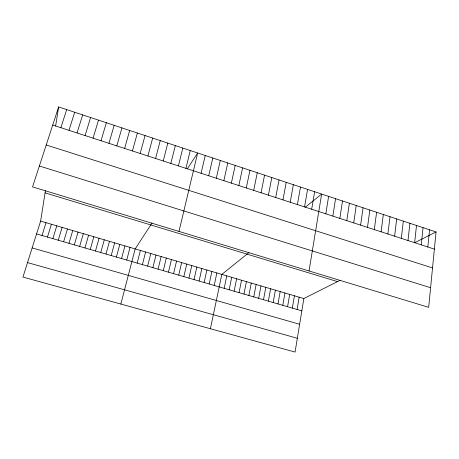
<?xml version="1.0" encoding="UTF-8"?>
<svg xmlns="http://www.w3.org/2000/svg" width="459" height="459" viewBox="0 0 459 459"><rect width="100%" height="100%" fill="white"/><g stroke="black" fill="none" stroke-linecap="round" stroke-linejoin="round"><path stroke-width="0.69" d="M436.05 231.961L428.677 307.346L32.549 186.888L58.637 106.93L436.05 231.961L414.695 242.719M427.822 246.988L429.567 229.81M421.242 244.848L423.049 227.653M414.632 242.696L416.502 225.484M407.988 240.539L409.927 223.309M401.315 238.37L403.323 221.118M394.614 236.19L396.691 218.92M387.878 233.998L390.024 216.711M381.113 231.801L383.328 214.496M374.314 229.592L376.598 212.265M367.487 227.371L369.839 210.027M360.625 225.139L363.046 207.778M353.734 222.902L356.224 205.517M346.809 220.647L349.374 203.245M339.849 218.386L342.489 200.967M332.855 216.114L335.569 198.672M340.102 280.294L303.847 298.557L295.062 352.07L22.95 277.07L40.627 221.083L45.424 190.669M55.631 125.99L58.637 106.93M325.833 213.831L328.615 196.372M309.045 270.971L321.633 194.059L305.35 207.17M311.678 209.229L314.616 191.736M297.093 309.475L299.142 297.168M292.337 308.098L294.426 295.78M304.558 206.911L307.57 189.395M287.569 306.715L289.692 294.391M282.79 305.327L284.941 292.991M297.398 204.588L300.484 187.054M277.993 303.938L280.179 291.591M273.18 302.538L275.4 290.186M290.203 202.247L293.37 184.696M268.349 301.138L270.609 288.774M282.974 199.894L286.215 182.326M263.506 299.733L265.801 287.357M258.647 298.327L260.976 285.934M275.71 197.536L279.032 179.945M253.775 296.91L256.139 284.511M248.881 295.493L251.28 283.083M268.406 195.161L271.814 177.553M243.976 294.07L246.414 281.648M239.053 292.641L241.526 280.214M261.073 192.78L264.556 175.149M253.707 190.382L257.269 172.733M234.113 291.213L236.626 278.768M229.161 289.772L231.709 277.322M224.193 288.332L226.775 275.87M246.299 187.978L249.943 170.306M238.858 185.556L242.587 167.868M210.417 328.736L221.823 274.413L248.956 252.57M214.204 285.435L216.86 272.95M209.184 283.978L211.88 271.487M231.376 183.124L235.192 165.418M204.146 282.52L206.883 270.012M199.097 281.057L201.868 268.538M223.86 180.68L227.762 162.956M216.309 178.224L220.291 160.484M194.031 279.583L196.836 267.058M188.942 278.108L191.787 265.572M183.841 276.628L186.727 264.08M208.719 175.757L212.787 157.999M201.094 173.278L205.248 155.498M178.723 275.148L181.649 262.588M173.588 273.656L176.554 261.085M168.436 272.164L171.436 259.582M178.976 231.416L197.668 152.99L187.358 168.814M163.266 270.661L166.307 258.073M185.929 168.35L190.261 150.535M158.08 269.158L161.161 256.558M152.876 267.649L155.997 255.038M178.402 165.906L182.814 148.068M147.655 266.134L150.816 253.511M170.834 163.444L175.332 145.589M142.416 264.613L145.623 251.985M137.161 263.093L140.408 250.448M163.226 160.971L167.816 143.099M120.849 304.053L135.175 248.91L151.998 223.085M155.584 158.487L160.26 140.597M126.736 260.069L130.063 247.407M147.907 155.991L152.675 138.084M121.572 258.572L124.94 245.898M116.391 257.069L119.799 244.383M140.184 153.478L145.044 135.56M111.193 255.56L114.641 242.863M132.433 150.959L137.384 133.018M105.977 254.045L109.466 241.342M100.739 252.53L104.273 239.816M95.489 251.004L99.069 238.278M124.636 148.423L129.679 130.465M90.222 249.478L93.843 236.741M84.938 247.946L88.598 235.197M116.804 145.882L121.939 127.906M108.932 143.323L114.165 125.324M79.636 246.408L83.337 233.654M74.318 244.865L78.059 232.099M101.026 140.752L106.35 122.737M68.976 243.316L72.769 230.538M63.623 241.761L67.456 228.978M93.074 138.165L98.496 120.138M58.247 240.206L62.126 227.406M52.86 238.64L56.778 225.834M85.087 135.566L90.601 117.521M77.055 132.961L82.672 114.893M47.449 237.073L51.414 224.256M42.021 235.501L46.026 222.672M68.988 130.333L74.697 112.254M60.875 127.7L66.687 109.598M27.517 262.605L297.329 338.272M32.147 247.935L299.629 324.261M36.577 233.918L301.827 310.852M40.627 221.083L303.847 298.557M45.08 192.866L337.508 281.596M39.365 165.997L430.594 287.73M46.221 144.975L432.533 267.936M52.728 125.049L434.375 249.117"/></g></svg>
